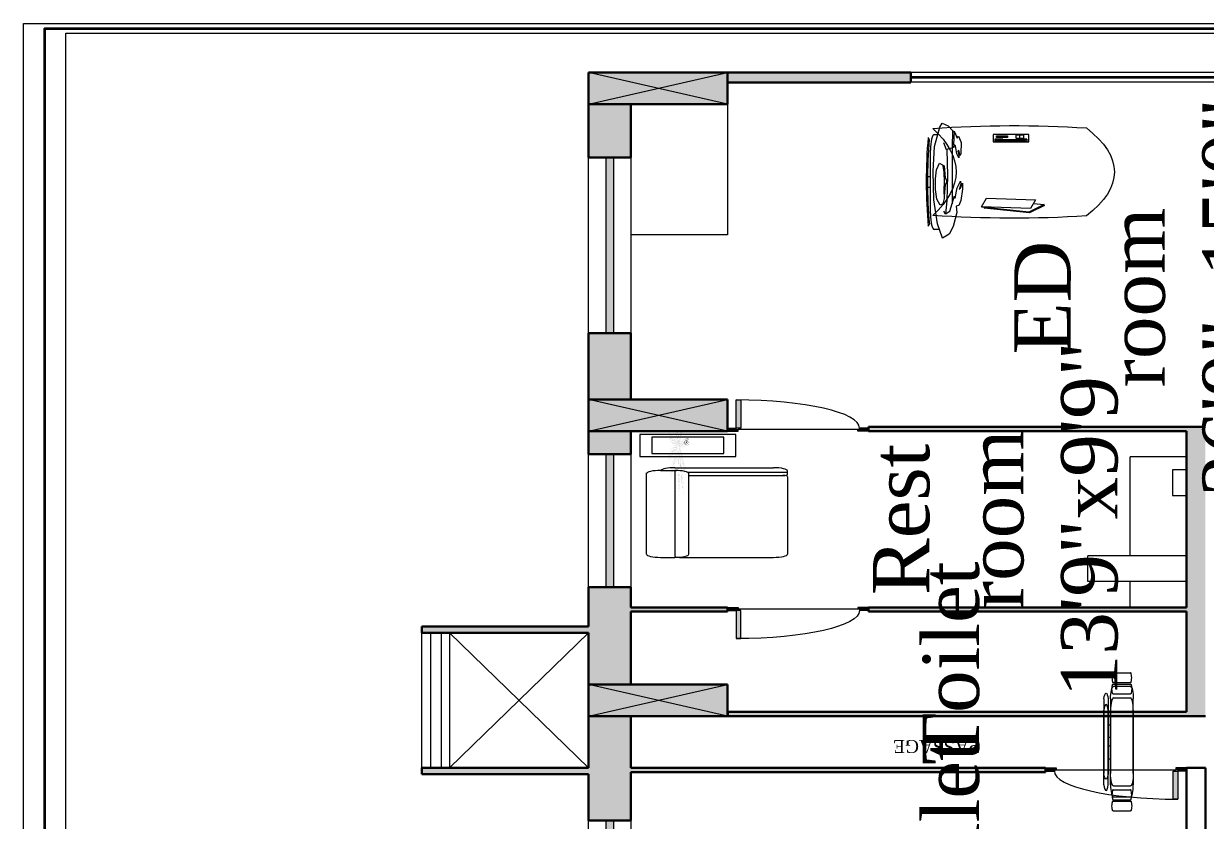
# Model space of a CAD drawing. Header units: inches. Extents: x 327481 to 195042051, y -335014 to 44773228.
# Drawn here: x 193833338 to 193982576, y 44448023 to 44548712 of the extents above; entities that cross this region are included whole.
import ezdxf

# ---------------------------------------------------------------- set-up
doc = ezdxf.new("R2010")
doc.units = ezdxf.units.IN
doc.header["$MEASUREMENT"] = 0
doc.linetypes.add('ACAD_ISO10W100', pattern=[18, 12, -3, 0, -3])
doc.layers.add('AREA', color=132, linetype='Continuous')
doc.layers.add('center', color=146, linetype='Continuous')
for name, color, linetype, lineweight in [('column 1', 146, 'Continuous', 30), ('DOOR', 47, 'Continuous', 9), ('ele1', 1, 'Continuous', 13), ('furniture', 251, 'Continuous', 13), ('GLASS', 140, 'Continuous', 5), ('ser.duct', 131, 'Continuous', 5), ('TEXT', 7, 'Continuous', 0), ('WALL', 12, 'Continuous', 30)]:
    doc.layers.add(name, color=color, linetype=linetype, lineweight=lineweight)
doc.styles.get("Standard").update_dxf_attribs({"font": 'times.ttf', "height": 12})

# ---------------------------------------------------------------- blocks, each defined once
blk = doc.blocks.new('COLUMN1')
at = {"layer": 'column 1'}
h = blk.add_hatch(color=256, dxfattribs=at)
h.paths.add_polyline_path([(1, 1), (0, 1), (0.5, 0.5)])
h.paths.add_polyline_path([(1, 1), (0.5, 0.5), (1, 0)])
h.paths.add_polyline_path([(0.5, 0.5), (0, 0), (1, 0)])
h.paths.add_polyline_path([(0.5, 0.5), (0, 1), (0, 0)])
at = {"layer": 'column 1', "lineweight": 0, "ltscale": 0.3}
for p, q in [((0, 1), (1, 0)), ((0, 0), (1, 1))]:
    blk.add_line(p, q, dxfattribs=at)
at = {"layer": 'column 1', "ltscale": 0.3}
for p, q in [((1, 1), (0, 1)), ((0, 1), (0, 0)), ((1, 0), (1, 1)), ((0, 0), (1, 0))]:
    blk.add_line(p, q, dxfattribs=at)
blk = doc.blocks.new('RTU')
at = {"layer": 'DOOR'}
for points in [[(2799510.7, -182811.3), (2799510.7, -182874.3), (2799550.7, -182874.3), (2799550.7, -182886.3), (2799610.7, -182886.3), (2799610.7, -182811.3)], [(2798637.3, -183716.3, 0.009156), (2798636.7, -183748.3), (2799510.7, -183748.3), (2799510.7, -183716.3)], [(2799610.7, -183811.3), (2799610.7, -183736.3), (2799550.7, -183736.3), (2799550.7, -183748.3), (2799510.7, -183748.3), (2799510.7, -183811.3)]]:
    blk.add_hatch(color=256, dxfattribs=at).paths.add_polyline_path(points)
at = {"layer": 'DOOR', "ltscale": 300}
for p, q in [((2799510.7, -182811.3), (2799510.7, -182874.3)), ((2799610.7, -182811.3), (2799510.7, -182811.3)), ((2799610.7, -182811.3), (2799610.7, -182886.3)), ((2799550.7, -182874.3), (2799510.7, -182874.3)), ((2799550.7, -182874.3), (2799550.7, -182886.3)), ((2799610.7, -182886.3), (2799550.7, -182886.3)), ((2799550.7, -182886.3), (2799550.7, -183736.3)), ((2798636.7, -183748.3), (2798636.7, -183716.3)), ((2798636.7, -183716.3), (2799510.7, -183716.3)), ((2799510.7, -183748.3), (2798636.7, -183748.3)), ((2799510.7, -183716.3), (2799510.7, -183748.3)), ((2799510.7, -183811.3), (2799510.7, -183748.3)), ((2799550.7, -183748.3), (2799510.7, -183748.3)), ((2799610.7, -183736.3), (2799550.7, -183736.3)), ((2799550.7, -183748.3), (2799550.7, -183736.3)), ((2799610.7, -183811.3), (2799610.7, -183736.3)), ((2799610.7, -183811.3), (2799510.7, -183811.3))]:
    blk.add_line(p, q, dxfattribs=at)
blk.add_arc((2799510.7, -183748.3), 874, 90, 180, dxfattribs=at)
blk = doc.blocks.new('CHAIR')
at = {"layer": 'furniture', "color": 251}
for p, q in [((1920.9, 585.7), (2212.2, 585.7)), ((1920.9, 547.5), (2212.2, 547.5)), ((2213, 532.2), (1923.5, 532.2)), ((1760.5, 483.9), (1760.5, 194.4)), ((1833.3, 483.9), (1833.3, 194.4)), ((1875.2, 483.9), (1875.2, 194.4)), ((2261.3, 194.4), (2261.3, 483.9)), ((1833.3, 383.5), (1875.1, 383.5)), ((1875.1, 300.4), (1833.3, 300.4)), ((1923.5, 146.1), (2177.4, 146.1)), ((2177.4, 146.1), (2213, 146.1)), ((1920.9, 130.8), (2212.2, 130.8)), ((1920.9, 92.6), (2212.2, 92.6))]:
    blk.add_line(p, q, dxfattribs=at)
for centre, start, end in [((1918, 566.6), 81.3618, 278.6382), ((2215.1, 566.6), 261.3618, 98.6382), ((1918, 111.7), 81.3618, 278.6382), ((2215.1, 111.7), 261.3618, 98.6382)]:
    blk.add_arc(centre, 19.3, start, end, dxfattribs=at)
at = {"layer": 'furniture', "color": 251, "extrusion": (0, 0, -1)}
for centre, major_axis, start_param, end_param in [((1796.9, 466), (40.6, 0), 3.599355, 5.825457), ((1923.5, 483.9), (48.3, 0), 3.141602, 4.712399), ((2213, 483.9), (-48.3, 0), 1.570786, 3.141583), ((1796.9, 212.3), (40.6, 0), 0.457746, 2.683847), ((1923.5, 194.4), (-48.3, 0), 4.712388, 6.283185), ((2213, 194.4), (-48.3, 0), 3.141586, 4.712382)]:
    blk.add_ellipse(centre, major_axis=major_axis, ratio=1, start_param=start_param, end_param=end_param, dxfattribs=at)
blk = doc.blocks.new('A$C68B37A76')
at = {"linetype": 'ByBlock'}
for p, q in [((4.63, 10.08), (0.31, 9.07)), ((10.23, 10.71), (4.63, 10.08)), ((12.57, 9.81), (10.23, 10.71)), ((-5.04, 7.93), (-7.27, 6.53)), ((-3.59, 7.5), (-5.04, 7.93)), ((-1.1, 8.85), (-3.59, 7.5)), ((-0.55, 6.08), (-1.17, 8.95)), ((0.31, 9.07), (-1.1, 8.85)), ((0.7, 5.61), (0.29, 8.98)), ((17.36, 5.72), (12.57, 9.81)), ((-7.27, 6.53), (-7.16, 4.23)), ((-3.27, 4.16), (-2.05, 5.88)), ((-2.05, 5.88), (-0.55, 6.08)), ((-0.55, 6.08), (-0.5, 5.52)), ((-0.5, 5.52), (0.81, 5.68)), ((0.81, 5.68), (0.84, 5.4)), ((0.84, 5.4), (6.13, 5.1)), ((6.13, 5.1), (5.32, -0.44)), ((6.2, 4.99), (8.74, 6.49)), ((18.87, 0.37), (17.36, 5.72)), ((-7.16, 4.23), (-6.53, 3.81)), ((-6.53, 3.81), (-5.17, 4.96)), ((-4.22, 4.74), (-5.34, 3.81)), ((-5.34, 3.81), (-5.1, 3.3)), ((-5.17, 4.96), (-4.22, 4.74)), ((-5.1, 3.3), (-3.27, 4.16)), ((8.59, 1.58), (7.43, -0.93)), ((12.84, 2.2), (8.59, 1.58)), ((8.92, 0.28), (8.63, -1.84)), ((9.61, 1.57), (8.92, 0.28)), ((15.5, 0.78), (12.84, 2.2)), ((16.47, -1.17), (15.5, 0.78)), ((18.04, -5.63), (18.87, 0.37)), ((-8.51, -2.1), (-8.72, -3.38)), ((-6.67, -3.16), (-8.51, -2.1)), ((-6.78, -1.68), (-7.01, -2.27)), ((-7.01, -2.27), (-5.53, -3.42)), ((-3.74, -3.1), (-6.78, -1.68)), ((5.32, -0.44), (5.9, -5.85)), ((7.43, -0.93), (6.22, -1.48)), ((6.22, -1.48), (6.29, -1.97)), ((6.29, -1.97), (7.49, -2.42)), ((7.49, -2.42), (8.37, -4.86)), ((8.63, -1.84), (8.86, -3.59)), ((16.47, -3.47), (16.47, -1.17)), ((-8.72, -3.38), (-7.18, -5.75)), ((-5.53, -3.42), (-6.67, -3.16)), ((-1.79, -5.28), (-3.74, -3.1)), ((-1.22, -4.77), (-1.79, -5.28)), ((3.04, -8.02), (-1.22, -4.77)), ((8.86, -3.59), (8.4, -5.38)), ((15.41, -5.51), (16.47, -3.47)), ((-7.18, -5.75), (-5.32, -6.83)), ((-5.32, -6.83), (-2.63, -6.99)), ((-2.63, -6.99), (-3.3, -8.3)), ((5.9, -5.85), (7.22, -8.62)), ((8.4, -5.38), (9.64, -6.48)), ((9.64, -6.48), (12.13, -6.75)), ((12.13, -6.75), (15.41, -5.51)), ((14.78, -10.77), (18.04, -5.63)), ((-3.3, -8.3), (0.22, -11.32)), ((7.22, -8.62), (3.04, -8.02)), ((7.22, -8.62), (8.8, -8.08)), ((0.22, -11.32), (3.8, -12.97)), ((10, -13.76), (14.78, -10.77)), ((3.8, -12.97), (10, -13.76))]:
    blk.add_line(p, q, dxfattribs=at)
for p, q in [((17.88, 8.3), (14.34, 8.3)), ((23.43, 7.64), (22.39, 7.21)), ((1.01, 4.92), (1.01, -6.47)), ((21.25, -8.57), (21.25, 4.92)), ((24.08, -0.69), (21.25, -0.69)), ((24.08, -2.94), (21.25, -2.94)), ((12.91, -11.94), (17.88, -11.94)), ((23.34, -11.24), (22.3, -10.82))]:
    blk.add_line(p, q)
for centre, major_axis, start_param, end_param in [((17.88, 4.92), (-2.38, 2.38), 3.926991, 5.497787), ((-0.19, -1.69), (-17.96, 17.96), 3.541285, 4.302971), ((4.38, 4.92), (2.38, 2.38), 2.2177, 2.356194), ((-0.19, -1.69), (-17.16, 17.16), 3.541285, 4.30252), ((17.88, -8.57), (-2.38, 2.38), 2.356194, 3.926991)]:
    blk.add_ellipse(centre, major_axis=major_axis, ratio=1, start_param=start_param, end_param=end_param)
blk = doc.blocks.new('Phone - Desk')
at = {"linetype": 'Continuous'}
for p, q in [((-4.5, -5), (-4.5, 5)), ((-4.5, 5), (4.5, 5)), ((-4, 4.5), (-4, 2)), ((-3.75, 4.5), (-3.75, 2.25)), ((-1.25, 4.5), (-3.75, 4.5)), ((-3.25, 4), (-3.25, -4)), ((-3.25, 4), (-1.75, 4)), ((-1.75, -4), (-1.75, 4)), ((-1.25, 2.25), (-1.25, 4.5)), ((-1, 2), (-1, 4.5)), ((4, 3.5), (-0.5, 3.5)), ((-0.5, 3.5), (-0.5, 1.5)), ((4, 1.5), (4, 3.5)), ((4.5, 5), (4.5, -5)), ((-4, 2), (-3.25, 2)), ((-3.75, 2.25), (-3.25, 2.25)), ((-1.75, 2.25), (-1.25, 2.25)), ((-1.75, 2), (-1, 2)), ((-0.5, 2.5), (4, 2.5)), ((-0.5, 1.5), (4, 1.5)), ((-3.75, -2.25), (-3.25, -2.25)), ((-3.75, -4.5), (-3.75, -2.25)), ((-1.75, -2.25), (-1.25, -2.25)), ((-1.25, -2.25), (-1.25, -4.5)), ((2.75, -1), (0.75, -1)), ((0.75, -1), (0.75, -4)), ((2.75, -4), (2.75, -1)), ((4.5, -5), (-4.5, -5)), ((-1.25, -4.5), (-3.75, -4.5)), ((-3.25, -4), (-1.75, -4)), ((0.75, -4), (2.75, -4))]:
    blk.add_line(p, q, dxfattribs=at)
blk = doc.blocks.new('icon1')
for p, q in [((329599.85, -320671.35), (329592.98, -320674.57)), ((329600.76, -320671.46), (329593.8, -320674.72)), ((329600.76, -320671.46), (329593.8, -320674.72)), ((329600.05, -320671.79), (329599.85, -320671.35)), ((329601.82, -320673.73), (329600.76, -320671.46)), ((329601.82, -320673.73), (329600.76, -320671.46)), ((329605.25, -320673.27), (329597.16, -320674.36)), ((329605.25, -320673.27), (329597.16, -320674.36)), ((329606.65, -320683.69), (329605.25, -320673.27)), ((329606.65, -320683.69), (329605.25, -320673.27)), ((329592.98, -320674.57), (329597.49, -320684.18)), ((329593.8, -320674.72), (329598.48, -320684.68)), ((329593.8, -320674.72), (329598.48, -320684.68)), ((329597.16, -320674.36), (329598.56, -320684.78)), ((329597.16, -320674.36), (329598.56, -320684.78)), ((329597.49, -320684.18), (329598.1, -320683.89)), ((329598.56, -320684.78), (329606.65, -320683.69)), ((329598.56, -320684.78), (329606.65, -320683.69)), ((329598.48, -320684.68), (329598.54, -320684.65)), ((329598.48, -320684.68), (329598.54, -320684.65))]:
    blk.add_line(p, q)
blk.add_arc((329631.25, -320859.79), 169.62, 76.161, 103.839)
at = {"layer": 'AREA', "color": 0, "lineweight": -2}
for centre, radius, start, end in [((329631.25, -320800.32), 143.83, 73.4354, 106.5646), ((329644.56, -320678.06), 56.52, 163.9802, 197.5431), ((329617.93, -320678.06), 56.52, 342.4569, 16.0198)]:
    blk.add_arc(centre, radius, start, end, dxfattribs=at)
at = {"layer": 'furniture', "xscale": 0.7597520999843255, "yscale": 0.7597520999843255, "zscale": 0.7597520999843255}
blk.add_blockref('Phone - Desk', (329662.84, -320678.5), dxfattribs=at)
at = {"layer": 'furniture', "rotation": 270}
blk.add_blockref('A$C68B37A76', (329629.92, -320690.76), dxfattribs=at)
blk = doc.blocks.new('A$C264D0B2F')
at = {"layer": 'furniture', "ltscale": 10}
for p, q in [((-37.56, 0), (38.19, 0)), ((-40.56, -3), (-40.56, -6)), ((40.56, -3), (40.56, -6)), ((-40.56, -7), (-40.56, -27)), ((39.19, -6), (-39.56, -6)), ((43.09, -6), (43.09, -27)), ((-37.56, -9), (38.19, -9)), ((35.82, -9), (35.82, -29)), ((38.84, -8.73), (38.84, -30)), ((34.68, -30), (-37.56, -30)), ((36.82, -30), (40.09, -30))]:
    blk.add_line(p, q, dxfattribs=at)
for centre, radius, start, end in [((-37.56, -3), 3, 90, 180), ((37.56, -3), 3, 0, 90), ((40.09, -6), 3, 0, 81.0587), ((-37.56, -6), 3, 180, 270), ((-39.56, -7), 1, 90, 158.6955), ((37.56, -6), 3, 270, 0), ((39.56, -7), 1, 21.3045, 90), ((-37.56, -27), 3, 180, 270), ((40.09, -27), 3, 270, 0), ((34.82, -29), 1, 270, 0), ((36.82, -29), 1, 180, 270)]:
    blk.add_arc(centre, radius, start, end, dxfattribs=at)
blk = doc.blocks.new('tree1')
h = blk.add_hatch(color=94)
h.paths.add_polyline_path([(-0.071, 0.478), (0.008, 0.216), (0.032, 0.182)])
h.paths.add_polyline_path([(-0.216, 0.373), (0.032, 0.182), (0.008, 0.216)])
h.paths.add_polyline_path([(-0.118, 0.555), (-0.038, 0.279), (-0.022, 0.257)])
h.paths.add_polyline_path([(-0.274, 0.442), (-0.022, 0.257), (-0.038, 0.279)])
h.paths.add_polyline_path([(-0.161, 0.595), (-0.089, 0.351), (-0.064, 0.315)])
h.paths.add_polyline_path([(-0.089, 0.351), (-0.298, 0.496), (-0.064, 0.315)])
h.paths.add_polyline_path([(-0.225, 0.675), (-0.17, 0.462), (-0.137, 0.417)])
h.paths.add_polyline_path([(-0.17, 0.462), (-0.355, 0.581), (-0.137, 0.417)])
h.paths.add_polyline_path([(0.223, 0.533), (0.153, 0.268), (0.156, 0.227)])
h.paths.add_polyline_path([(0.045, 0.52), (0.156, 0.227), (0.153, 0.268)])
h.paths.add_polyline_path([(0.224, 0.623), (0.147, 0.346), (0.149, 0.319)])
h.paths.add_polyline_path([(0.032, 0.609), (0.149, 0.319), (0.147, 0.346)])
h.paths.add_polyline_path([(0.141, 0.434), (0.039, 0.667), (0.144, 0.391)])
h.paths.add_polyline_path([(0.208, 0.68), (0.141, 0.434), (0.144, 0.391)])
h.paths.add_polyline_path([(0.332, 0.317), (0.173, -0.013), (0.189, 0.004)])
h.paths.add_polyline_path([(0.455, 0.167), (0.426, 0.149), (0.199, 0.004), (0.225, 0.012)])
h.paths.add_polyline_path([(0.542, 0.507), (0.404, 0.226), (0.423, 0.246)])
h.paths.add_polyline_path([(0.68, 0.374), (0.423, 0.246), (0.404, 0.226)])
h.paths.add_polyline_path([(0.59, 0.541), (0.454, 0.278), (0.484, 0.31)])
h.paths.add_polyline_path([(0.712, 0.424), (0.484, 0.31), (0.454, 0.278)])
h = blk.add_hatch(color=94)
h.paths.add_polyline_path([(-0.115, -0.099), (-0.427, -0.081), (-0.141, -0.106)])
h.paths.add_polyline_path([(-0.115, -0.099), (-0.141, -0.106), (-0.379, -0.267)])
h.paths.add_polyline_path([(-0.184, -0.117), (-0.48, -0.106), (-0.227, -0.128)])
h.paths.add_polyline_path([(-0.184, -0.117), (-0.227, -0.128), (-0.438, -0.27)])
h.paths.add_polyline_path([(-0.306, -0.149), (-0.578, -0.136), (-0.359, -0.162)])
h.paths.add_polyline_path([(-0.306, -0.149), (-0.359, -0.162), (-0.538, -0.291)])
h.paths.add_polyline_path([(-0.422, -0.179), (-0.636, -0.174), (-0.446, -0.185)])
h.paths.add_polyline_path([(-0.422, -0.179), (-0.446, -0.185), (-0.607, -0.286)])
h.paths.add_polyline_path([(-0.103, -0.281), (-0.379, -0.39), (-0.138, -0.308)])
h.paths.add_polyline_path([(-0.103, -0.281), (-0.138, -0.308), (-0.274, -0.522)])
h.paths.add_polyline_path([(-0.047, -0.236), (-0.34, -0.345), (-0.068, -0.253)])
h.paths.add_polyline_path([(-0.047, -0.236), (-0.068, -0.253), (-0.222, -0.496)])
h.paths.add_polyline_path([(-0.202, -0.358), (-0.457, -0.456), (-0.246, -0.392)])
h.paths.add_polyline_path([(-0.202, -0.358), (-0.246, -0.392), (-0.358, -0.582)])
h.paths.add_polyline_path([(-0.296, -0.432), (-0.494, -0.514), (-0.316, -0.448)])
h.paths.add_polyline_path([(-0.296, -0.432), (-0.316, -0.448), (-0.423, -0.605)])
h.paths.add_polyline_path([(-0.422, 0.214), (-0.214, 0.068), (-0.171, 0.057)])
h.paths.add_polyline_path([(-0.214, 0.068), (-0.467, 0.051), (-0.171, 0.057)])
h.paths.add_polyline_path([(-0.522, 0.236), (-0.346, 0.105), (-0.293, 0.09)])
h.paths.add_polyline_path([(-0.346, 0.105), (-0.565, 0.082), (-0.293, 0.09)])
h.paths.add_polyline_path([(-0.591, 0.232), (-0.432, 0.129), (-0.408, 0.122)])
h.paths.add_polyline_path([(-0.432, 0.129), (-0.622, 0.121), (-0.408, 0.122)])
h.paths.add_polyline_path([(-0.039, 0.443), (0.069, 0.131), (0.095, 0.095)])
h.paths.add_polyline_path([(-0.193, 0.332), (0.095, 0.095), (0.069, 0.131)])
h = blk.add_hatch(color=94)
h.paths.add_polyline_path([(0.218, 0.034), (0.395, 0.368), (0.189, 0.004)])
h.paths.add_polyline_path([(0.426, 0.149), (0.482, 0.185), (0.455, 0.167), (0.546, 0.222), (0.218, 0.034), (0.189, 0.004)])
h.paths.add_polyline_path([(0.296, 0.115), (0.447, 0.408), (0.266, 0.083)])
h.paths.add_polyline_path([(0.584, 0.276), (0.296, 0.115), (0.266, 0.083)])
h.paths.add_polyline_path([(0.368, 0.19), (0.484, 0.438), (0.34, 0.16)])
h.paths.add_polyline_path([(0.612, 0.314), (0.368, 0.19), (0.34, 0.16)])
h.paths.add_polyline_path([(0.247, 0.422), (0.168, 0.052), (0.171, 0.011)])
h.paths.add_polyline_path([(0.263, 0.343), (0.171, 0.011), (0.173, -0.013)])
h.paths.add_polyline_path([(0.168, 0.052), (0.038, 0.407), (0.071, 0.306), (0.063, 0.337), (0.082, 0.274), (0.171, 0.011)])
h.paths.add_polyline_path([(0.15, 0.059), (0.173, -0.013), (0.171, 0.011)])
h.paths.add_polyline_path([(0.043, 0.472), (0.163, 0.12), (0.16, 0.165)])
h.paths.add_polyline_path([(0.232, 0.486), (0.16, 0.165), (0.163, 0.12)])
h.paths.add_polyline_path([(0.058, 0.265), (0.033, 0.326), (0.046, 0.297), (0.008, 0.396), (0.135, 0.04), (0.159, 0.007)])
h.paths.add_polyline_path([(-0.163, 0.273), (0.159, 0.007), (0.135, 0.04)])
h = blk.add_hatch(color=94)
h.paths.add_polyline_path([(-0.166, 0.164), (0.118, -0.01), (0.139, -0.011)])
h.paths.add_polyline_path([(-0.232, 0.172), (0.047, -0.003), (0.057, -0.006), (0.077, -0.007)])
h.paths.add_polyline_path([(-0.279, 0.179), (-0.053, 0.024), (-0.013, 0.013)])
h.paths.add_polyline_path([(-0.053, 0.024), (-0.326, 0.007), (-0.013, 0.013)])
h.paths.add_polyline_path([(-0.364, 0.209), (-0.128, 0.045), (-0.102, 0.038)])
h.paths.add_polyline_path([(-0.128, 0.045), (-0.415, 0.024), (-0.102, 0.038)])
h.paths.add_polyline_path([(-0.086, 0.153), (0.15, -0.012), (0.162, -0.013)])
h.paths.add_polyline_path([(0.115, -0.022), (-0.233, -0.021), (0.145, -0.032), (0.149, -0.031)])
h.paths.add_polyline_path([(0.074, -0.05), (0.056, -0.049), (-0.294, -0.048), (0.035, -0.06)])
h.paths.add_polyline_path([(0.076, -0.05), (0.074, -0.05), (0.035, -0.06), (-0.247, -0.231)])
h.paths.add_polyline_path([(-0.026, -0.076), (-0.338, -0.065), (-0.065, -0.086)])
h.paths.add_polyline_path([(-0.026, -0.076), (-0.065, -0.086), (-0.294, -0.238)])
h.paths.add_polyline_path([(0.128, -0.053), (0.111, -0.052), (-0.085, -0.168), (-0.035, -0.144)])
h.paths.add_polyline_path([(0.11, -0.114), (-0.232, -0.261), (0.075, -0.141)])
h.paths.add_polyline_path([(0.11, -0.114), (0.075, -0.141), (-0.115, -0.41)])
h.paths.add_polyline_path([(0.025, -0.18), (-0.007, -0.205), (-0.156, -0.435)])
h.paths.add_polyline_path([(0.025, -0.18), (-0.266, -0.295), (-0.007, -0.205)])
h.paths.add_polyline_path([(0.15, -0.106), (0.156, -0.082), (-0.057, -0.378)])
h.paths.add_polyline_path([(0.588, 0.134), (0.489, 0.098), (0.519, 0.107), (0.457, 0.086), (0.197, -0.01), (0.237, -0.006)])
h.paths.add_polyline_path([(0.237, -0.006), (0.197, -0.01), (0.609, -0.075)])
h.paths.add_polyline_path([(0.654, 0.131), (0.306, 0), (0.35, 0.005)])
h.paths.add_polyline_path([(0.35, 0.005), (0.306, 0), (0.673, -0.058)])
h.paths.add_polyline_path([(0.702, 0.13), (0.412, 0.011), (0.453, 0.015)])
h.paths.add_polyline_path([(0.453, 0.015), (0.412, 0.011), (0.72, -0.048)])
h.paths.add_polyline_path([(0.791, 0.145), (0.504, 0.02), (0.531, 0.023)])
h.paths.add_polyline_path([(0.531, 0.023), (0.504, 0.02), (0.81, -0.046)])
h = blk.add_hatch(color=94)
h.paths.add_polyline_path([(0.849, 0.14), (0.575, 0.027), (0.619, 0.032)])
h.paths.add_polyline_path([(0.619, 0.032), (0.575, 0.027), (0.866, -0.029)])
h.paths.add_polyline_path([(0.952, 0.145), (0.7, 0.04), (0.755, 0.045)])
h.paths.add_polyline_path([(0.755, 0.045), (0.7, 0.04), (0.967, -0.014)])
h.paths.add_polyline_path([(1.018, 0.13), (0.82, 0.052), (0.845, 0.054)])
h.paths.add_polyline_path([(0.845, 0.054), (0.82, 0.052), (1.03, 0.015)])
h = blk.add_hatch(color=94)
h.paths.add_polyline_path([(0.175, -0.09), (0.162, -0.111), (0.103, -0.448)])
h.paths.add_polyline_path([(0.187, -0.072), (0.18, -0.083), (0.215, -0.173), (0.2, -0.109)])
h.paths.add_polyline_path([(0.184, -0.146), (0.118, -0.512), (0.187, -0.19)])
h.paths.add_polyline_path([(0.184, -0.146), (0.187, -0.19), (0.258, -0.37), (0.252, -0.341)])
h.paths.add_polyline_path([(0.192, -0.253), (0.128, -0.559), (0.196, -0.293)])
h.paths.add_polyline_path([(0.192, -0.253), (0.196, -0.293), (0.305, -0.544)])
h.paths.add_polyline_path([(0.2, -0.344), (0.128, -0.649), (0.202, -0.371)])
h.paths.add_polyline_path([(0.2, -0.344), (0.202, -0.371), (0.319, -0.633)])
h.paths.add_polyline_path([(0.205, -0.416), (0.144, -0.705), (0.209, -0.46)])
h.paths.add_polyline_path([(0.205, -0.416), (0.209, -0.46), (0.312, -0.692)])
h.paths.add_polyline_path([(0.242, -0.131), (0.278, -0.334), (0.288, -0.362), (0.261, -0.171)])
h.paths.add_polyline_path([(0.242, -0.131), (0.261, -0.171), (0.394, -0.32), (0.369, -0.284), (0.36, -0.273)])
h.paths.add_polyline_path([(0.287, -0.228), (0.304, -0.265), (0.494, -0.462)])
h.paths.add_polyline_path([(0.287, -0.228), (0.333, -0.537), (0.304, -0.265)])
h.paths.add_polyline_path([(0.326, -0.311), (0.364, -0.622), (0.337, -0.336)])
h.paths.add_polyline_path([(0.326, -0.311), (0.337, -0.336), (0.538, -0.541)])
h.paths.add_polyline_path([(0.356, -0.376), (0.399, -0.669), (0.375, -0.416)])
h.paths.add_polyline_path([(0.356, -0.376), (0.375, -0.416), (0.552, -0.598)])
h.paths.add_polyline_path([(0.274, -0.1), (0.308, -0.129), (0.609, -0.262)])
h.paths.add_polyline_path([(0.274, -0.1), (0.284, -0.114), (0.329, -0.162), (0.308, -0.129)], flags=17)
h.paths.add_polyline_path([(0.3, -0.138), (0.228, -0.064), (0.247, -0.094), (0.386, -0.262)])
h.paths.add_polyline_path([(0.214, -0.04), (0.233, -0.06), (0.566, -0.212)])
h.paths.add_polyline_path([(0.199, -0.023), (0.209, -0.034), (0.215, -0.031), (0.211, -0.036), (0.512, -0.152)])
h.paths.add_polyline_path([(0.197, -0.01), (0.187, -0.011), (0.191, -0.015), (0.207, -0.016), (0.201, -0.019), (0.531, -0.093)])
h.paths.add_polyline_path([(0.355, -0.17), (0.387, -0.196), (0.641, -0.297)])
h.paths.add_polyline_path([(0.387, -0.196), (0.355, -0.17), (0.398, -0.235), (0.429, -0.268)])
h.paths.add_polyline_path([(0.425, -0.229), (0.446, -0.247), (0.714, -0.351)])
h.paths.add_polyline_path([(0.446, -0.247), (0.425, -0.229), (0.589, -0.496)])
h.paths.add_polyline_path([(0.48, -0.276), (0.513, -0.305), (0.75, -0.397)])
h.paths.add_polyline_path([(0.48, -0.276), (0.64, -0.525), (0.513, -0.305)])
h.paths.add_polyline_path([(0.575, -0.358), (0.721, -0.589), (0.617, -0.394)])
h.paths.add_polyline_path([(0.575, -0.358), (0.617, -0.394), (0.825, -0.467)])
h = blk.add_hatch(color=94)
h.paths.add_polyline_path([(0.216, -0.541), (0.157, -0.807), (0.22, -0.596)])
h.paths.add_polyline_path([(0.216, -0.541), (0.22, -0.596), (0.316, -0.794)])
h.paths.add_polyline_path([(0.227, -0.686), (0.225, -0.661), (0.184, -0.87)])
h.paths.add_polyline_path([(0.225, -0.661), (0.227, -0.686), (0.299, -0.861)])
h.paths.add_polyline_path([(0.432, -0.54), (0.409, -0.49), (0.446, -0.76)])
h.paths.add_polyline_path([(0.409, -0.49), (0.432, -0.54), (0.591, -0.693)])
h.paths.add_polyline_path([(0.459, -0.599), (0.494, -0.81), (0.47, -0.622)])
h.paths.add_polyline_path([(0.459, -0.599), (0.47, -0.622), (0.598, -0.761)])
h.paths.add_polyline_path([(0.495, -0.675), (0.506, -0.7), (0.642, -0.865)])
h.paths.add_polyline_path([(0.506, -0.7), (0.495, -0.675), (0.545, -0.91)])
blk = doc.blocks.new('for presentation-29.06.11')
at = {"layer": 'GLASS'}
for points in [[(330758.38, -325945.86), (330593.38, -325945.86), (330593.38, -325947.36), (330758.38, -325947.36)], [(330976.2, -325945.86), (330976.2, -325947.36), (331100.2, -325947.36), (331100.2, -325945.86)], [(331213.09, -325945.86), (331213.09, -325947.36), (331377.09, -325947.36), (331377.09, -325945.86)], [(331452.56, -326010.62), (331451.06, -326010.62), (331451.06, -326154.62), (331452.56, -326154.62)]]:
    blk.add_hatch(color=256, dxfattribs=at).paths.add_polyline_path(points)
at = {"layer": 'WALL', "lineweight": 0}
h = blk.add_hatch(color=36, dxfattribs=at)
h.paths.add_polyline_path([(330758.38, -325942.08), (330758.38, -325951.08), (330803.38, -325951.08), (330803.38, -326039.25), (330807.38, -326039.25), (330807.38, -325951.08), (330855.66, -325951.08), (330855.66, -325942.08), (330807.38, -325942.08), (330807.38, -325912.55), (330807.38, -325912.55), (330807.38, -325906.64), (330801.47, -325906.64), (330801.47, -325942.08)])
h.paths.add_polyline_path([(330593.38, -325951.08), (330593.38, -325942.08), (330550.38, -325942.08), (330550.38, -325951.08)])
h = blk.add_hatch(color=36, dxfattribs=at)
h.paths.add_polyline_path([(331100.2, -325942.08), (331100.2, -325951.08), (331121.55, -325951.08), (331121.55, -325942.08)])
h.paths.add_polyline_path([(330976.2, -325951.08), (330976.2, -325942.08), (330939.34, -325942.08), (330939.34, -325906.64), (330933.43, -325906.64), (330933.43, -325942.08), (330885.2, -325942.08), (330885.2, -325951.08)])
h = blk.add_hatch(color=36, dxfattribs=at)
h.paths.add_polyline_path([(331213.09, -325951.08), (331213.09, -325942.08), (331151.09, -325942.08), (331151.01, -325951.08)])
h.paths.add_polyline_path([(331377.09, -325942.08), (331377.09, -325951.08), (331426.79, -325951.08), (331426.79, -325942.08)])
for points in [[(330953.21, -325971.62), (330957.21, -325971.62), (330957.21, -325951.08), (330953.21, -325951.08)], [(330953.21, -326069.25), (330859.66, -326069.25), (330859.66, -325971.73), (330855.66, -325971.73), (330855.66, -326073.25), (331125.55, -326073.25), (331125.55, -326001.62), (331121.55, -326001.62), (331121.55, -326069.25), (330957.21, -326069.25), (330957.21, -326001.62), (330953.21, -326001.62)]]:
    blk.add_hatch(color=36, dxfattribs=at).paths.add_polyline_path(points)
h = blk.add_hatch(color=36, dxfattribs=at)
h.paths.add_polyline_path([(331447.24, -326010.62), (331456.34, -326010.62), (331456.34, -325971.62), (331447.24, -325971.62)])
h.paths.add_polyline_path([(331456.34, -326154.62), (331447.24, -326154.62), (331447.24, -326226.62), (331456.34, -326226.62)])
h.paths.add_polyline_path([(331456.34, -326542.51), (331447.24, -326542.51), (331447.24, -326613.51), (331456.34, -326613.51)])
h.paths.add_polyline_path([(331447.24, -326419.51), (331456.34, -326419.51), (331456.34, -326370.62), (331447.24, -326370.62)])
at = {"color": 2}
for points in [[(330085.93, -327857.19), (330085.93, -325821.96), (331502.04, -325821.96), (331502.04, -327857.19)], [(330094.91, -327848.21), (330094.91, -325830.94), (331493.06, -325830.94), (331493.06, -327848.21)]]:
    blk.add_lwpolyline(points, close=True, dxfattribs=at)
at = {"color": 2, "lineweight": 35}
blk.add_lwpolyline([(330090.42, -327852.7), (330090.42, -325826.45), (331497.55, -325826.45), (331497.55, -327852.7)], close=True, dxfattribs=at)
at = {"layer": 'ele1', "ltscale": 0.3}
blk.add_lwpolyline([(330807.38, -325906.63), (330933.43, -325906.63), (330933.43, -325912.55), (330807.38, -325912.55)], close=True, dxfattribs=at)
blk.add_lwpolyline([(330807.38, -325906.63), (330933.43, -325906.63), (330933.43, -325912.55), (330807.38, -325912.55)], close=True, dxfattribs=at)
at = {"layer": 'furniture'}
for p, q in [((330593.38, -325942.08), (330758.38, -325942.08)), ((330976.2, -325942.08), (331100.2, -325942.08)), ((331213.09, -325942.08), (331377.09, -325942.08)), ((331304.87, -325971.62), (331304.87, -325951.08)), ((330593.38, -325951.14), (330758.38, -325951.14)), ((330976.2, -325951.14), (331100.2, -325951.14)), ((331213.09, -325951.14), (331377.09, -325951.14)), ((331426.79, -325971.62), (331304.87, -325971.62)), ((331447.28, -326154.62), (331447.28, -326010.62)), ((331456.34, -326154.62), (331456.34, -326010.62)), ((330981.21, -326069.25), (330981.21, -326048.25)), ((330981.21, -326048.25), (331005.21, -326048.25)), ((331005.21, -326069.25), (331005.21, -326048.25)), ((330957.21, -326057.25), (330981.21, -326057.25)), ((331005.21, -326057.25), (331097.55, -326057.25)), ((331097.55, -326069.25), (331097.55, -326057.25))]:
    blk.add_line(p, q, dxfattribs=at)
for points in [[(331118.55, -325973.41), (331118.55, -325953.01), (331098.15, -325953.01), (331098.15, -325973.41)], [(331116, -325970.86), (331116, -325955.56), (331100.7, -325955.56), (331100.7, -325970.86)], [(331061.55, -326069.25), (331085.55, -326069.25), (331085.55, -326066.25), (331061.55, -326066.25)]]:
    blk.add_lwpolyline(points, close=True, dxfattribs=at)
at = {"layer": 'GLASS', "ltscale": 0.3}
for p, q in [((330807.38, -325908.53), (330933.43, -325908.53)), ((330807.38, -325908.53), (330933.43, -325908.53)), ((330807.38, -325910.83), (330933.43, -325910.83)), ((330807.38, -325910.83), (330933.43, -325910.83))]:
    blk.add_line(p, q, dxfattribs=at)
at = {"layer": 'GLASS'}
for points in [[(330758.38, -325947.36), (330593.38, -325947.36), (330593.38, -325945.86), (330758.38, -325945.86)], [(331100.2, -325947.36), (330976.2, -325947.36), (330976.2, -325945.86), (331100.2, -325945.86)], [(331451.06, -326154.62), (331451.06, -326010.62)], [(331452.56, -326010.62), (331452.56, -326154.62)]]:
    blk.add_lwpolyline(points, dxfattribs=at)
blk.add_lwpolyline([(331377.09, -325945.86), (331377.09, -325947.36), (331213.09, -325947.36), (331213.09, -325945.86)], close=True, dxfattribs=at)
at = {"layer": 'ser.duct', "linetype": 'ACAD_ISO10W100', "ltscale": 400}
for p, q in [((330807.38, -325912.55), (330933.43, -325942.08)), ((330933.43, -325912.55), (330807.38, -325942.08))]:
    blk.add_line(p, q, dxfattribs=at)
at = {"layer": 'TEXT'}
for p, q in [((330957.21, -325971.62), (330953.21, -325971.62)), ((331125.55, -325971.62), (331121.55, -325971.62)), ((330957.21, -326001.62), (330953.21, -326001.62)), ((331125.55, -326001.62), (331121.55, -326001.62))]:
    blk.add_line(p, q, dxfattribs=at)
at = {"layer": 'WALL'}
for p, q in [((330801.47, -325942.08), (330801.47, -325906.64)), ((330807.38, -325906.64), (330801.47, -325906.64)), ((330801.47, -325942.08), (330801.47, -325906.64)), ((330807.38, -325906.64), (330801.47, -325906.64)), ((330807.38, -325942.08), (330807.38, -325906.64)), ((330933.43, -325942.08), (330933.43, -325906.64)), ((330939.34, -325906.64), (330933.43, -325906.64)), ((330939.34, -325906.64), (330933.43, -325906.64)), ((330939.34, -325942.08), (330939.34, -325906.64)), ((330939.34, -325942.08), (330939.34, -325906.64)), ((330801.47, -325942.08), (330758.38, -325942.08)), ((330801.47, -325942.08), (330758.38, -325942.08)), ((330758.38, -325951.08), (330758.38, -325942.08)), ((330807.38, -325942.08), (330855.66, -325942.08)), ((330855.66, -325951.08), (330855.66, -325942.08)), ((330855.66, -325951.08), (330855.66, -325942.08)), ((330885.2, -325951.08), (330885.2, -325942.08)), ((330885.2, -325942.08), (330933.43, -325942.08)), ((330976.2, -325942.08), (330939.34, -325942.08)), ((330976.2, -325951.08), (330976.2, -325942.08)), ((331121.55, -325942.08), (331100.2, -325942.08)), ((331100.2, -325951.08), (331100.2, -325942.08)), ((331121.55, -325951.08), (331121.55, -325942.08)), ((331151.09, -325951.08), (331151.09, -325942.08)), ((331213.09, -325942.08), (331151.09, -325942.08)), ((331213.09, -325951.08), (331213.09, -325942.08)), ((331426.79, -325942.08), (331377.09, -325942.08)), ((331377.09, -325951.08), (331377.09, -325942.08)), ((331426.79, -325951.08), (331426.79, -325942.08)), ((330803.38, -325951.08), (330758.38, -325951.08)), ((330803.38, -326039.25), (330803.38, -325951.08)), ((330807.38, -326039.25), (330807.38, -325951.08)), ((330855.66, -325951.08), (330807.38, -325951.08)), ((330953.21, -325951.08), (330885.2, -325951.08)), ((330953.21, -325971.62), (330953.21, -325951.08)), ((330957.21, -325971.62), (330957.21, -325951.08)), ((330976.2, -325951.08), (330957.21, -325951.08)), ((331121.55, -325951.08), (331100.2, -325951.08)), ((331213.09, -325951.08), (331151.09, -325951.08)), ((331426.79, -325951.08), (331377.09, -325951.08)), ((330855.66, -326073.25), (330855.66, -325971.73)), ((330855.66, -325971.73), (330859.66, -325971.73)), ((330859.66, -326069.25), (330859.66, -325971.73)), ((330953.21, -325971.62), (330957.21, -325971.62)), ((331447.24, -325971.62), (331456.34, -325971.62)), ((331447.24, -326010.62), (331447.24, -325971.62)), ((331456.34, -326010.62), (331456.34, -325971.62)), ((330953.21, -326069.25), (330953.21, -326001.62)), ((330957.21, -326001.62), (330953.21, -326001.62)), ((330957.21, -326069.25), (330957.21, -326001.62)), ((331121.55, -326069.25), (331121.55, -326001.62)), ((331121.55, -326001.62), (331125.55, -326001.62)), ((331125.55, -326073.25), (331125.55, -326001.62)), ((331447.24, -326010.62), (331456.34, -326010.62)), ((330807.38, -326039.25), (330803.38, -326039.25)), ((330807.38, -326069.25), (330680.88, -326069.25)), ((330807.38, -326073.25), (330807.38, -326069.25)), ((330859.66, -326069.25), (330953.21, -326069.25)), ((330957.21, -326069.25), (331121.55, -326069.25)), ((330807.38, -326073.25), (330546.38, -326073.25))]:
    blk.add_line(p, q, dxfattribs=at)
blk.add_lwpolyline([(330758.38, -325942.08), (330801.47, -325942.08)], dxfattribs=at)
at = {"layer": 'center', "xscale": 29.5434782608645, "yscale": 29.5434782608645, "zscale": 39.3913043478359}
for p in [(330855.66, -325971.63), (331121.55, -325971.62), (331426.79, -325971.62)]:
    blk.add_blockref('COLUMN1', p, dxfattribs=at)
at = {"layer": 'DOOR', "yscale": 0.03000000002793968, "rotation": 180}
for p, xscale, zscale in [((246968.89, -331485.96), -0.03000000002793968, 0.02999999997065208), ((415109.88, -331485.96), 0.03000000002793968, 0.03000000002793968)]:
    blk.add_blockref('RTU', p, dxfattribs=dict(at, xscale=xscale, zscale=zscale))
at = {"layer": 'DOOR', "xscale": 0.02999999997700797, "yscale": 0.02999999997700797, "zscale": 0.02999999997700797}
blk.add_blockref('RTU', (246819.06, -320554.91), dxfattribs=at)
at = {"layer": 'furniture', "xscale": 12.85039370078461, "yscale": 12.85039370078461, "zscale": 12.85039370078461, "rotation": 269.999991673717}
blk.add_blockref('tree1', (331109.25, -325960.66), dxfattribs=at)
at = {"layer": 'furniture'}
blk.add_blockref('A$C264D0B2F', (331044.43, -325954.41), dxfattribs=at)
at = {"layer": 'furniture', "xscale": -1, "rotation": 180}
blk.add_blockref('icon1', (1732.37, -646710.4), dxfattribs=at)
at = {"layer": 'furniture', "color": 251}
for p, xscale, yscale, zscale, rotation in [((330755.45, -326029.69), 0.05475778225809336, 0.05475778225809336, 0.05475778225809336, 270), ((330907.87, -326029.69), -0.05475778225809336, 0.05475778214167804, 0.0547577822057156, 90)]:
    blk.add_blockref('CHAIR', p, dxfattribs=dict(at, xscale=xscale, yscale=yscale, zscale=zscale, rotation=rotation))
at = {"layer": 'TEXT', "linetype": 'ByBlock', "lineweight": 30, "insert": (330821.32, -326016.03), "char_height": 12, "width": 92.2809, "attachment_point": 2, "rotation": 90}
blk.add_mtext('PASSAGE', dxfattribs=at)
at = {"layer": 'TEXT', "linetype": 'ByBlock', "lineweight": 30, "char_height": 12, "attachment_point": 2}
for s, insert, width in [('Rest room\\P13\'9"x9\'9"', (331039.31, -326002.55), 76.1692), ('Toilet', (330741.01, -326013.11), 64.1889), ('Toilet', (330905.05, -326013.11), 64.1889), ('ED room \\P26\'9"x15\'0"', (331246.36, -326032.62), 107.7727)]:
    blk.add_mtext(s, dxfattribs=dict(at, insert=insert, width=width))

msp = doc.modelspace()

# ---------------------------------------------------------------- block references
at = {"layer": 'furniture', "xscale": -135.395861338533, "yscale": -593.8940509523381, "zscale": 135.395861338533, "rotation": 270}
msp.add_blockref('for presentation-29.06.11', (329613.769, -335292.511), dxfattribs=at)

doc.saveas('drawing.dxf')
